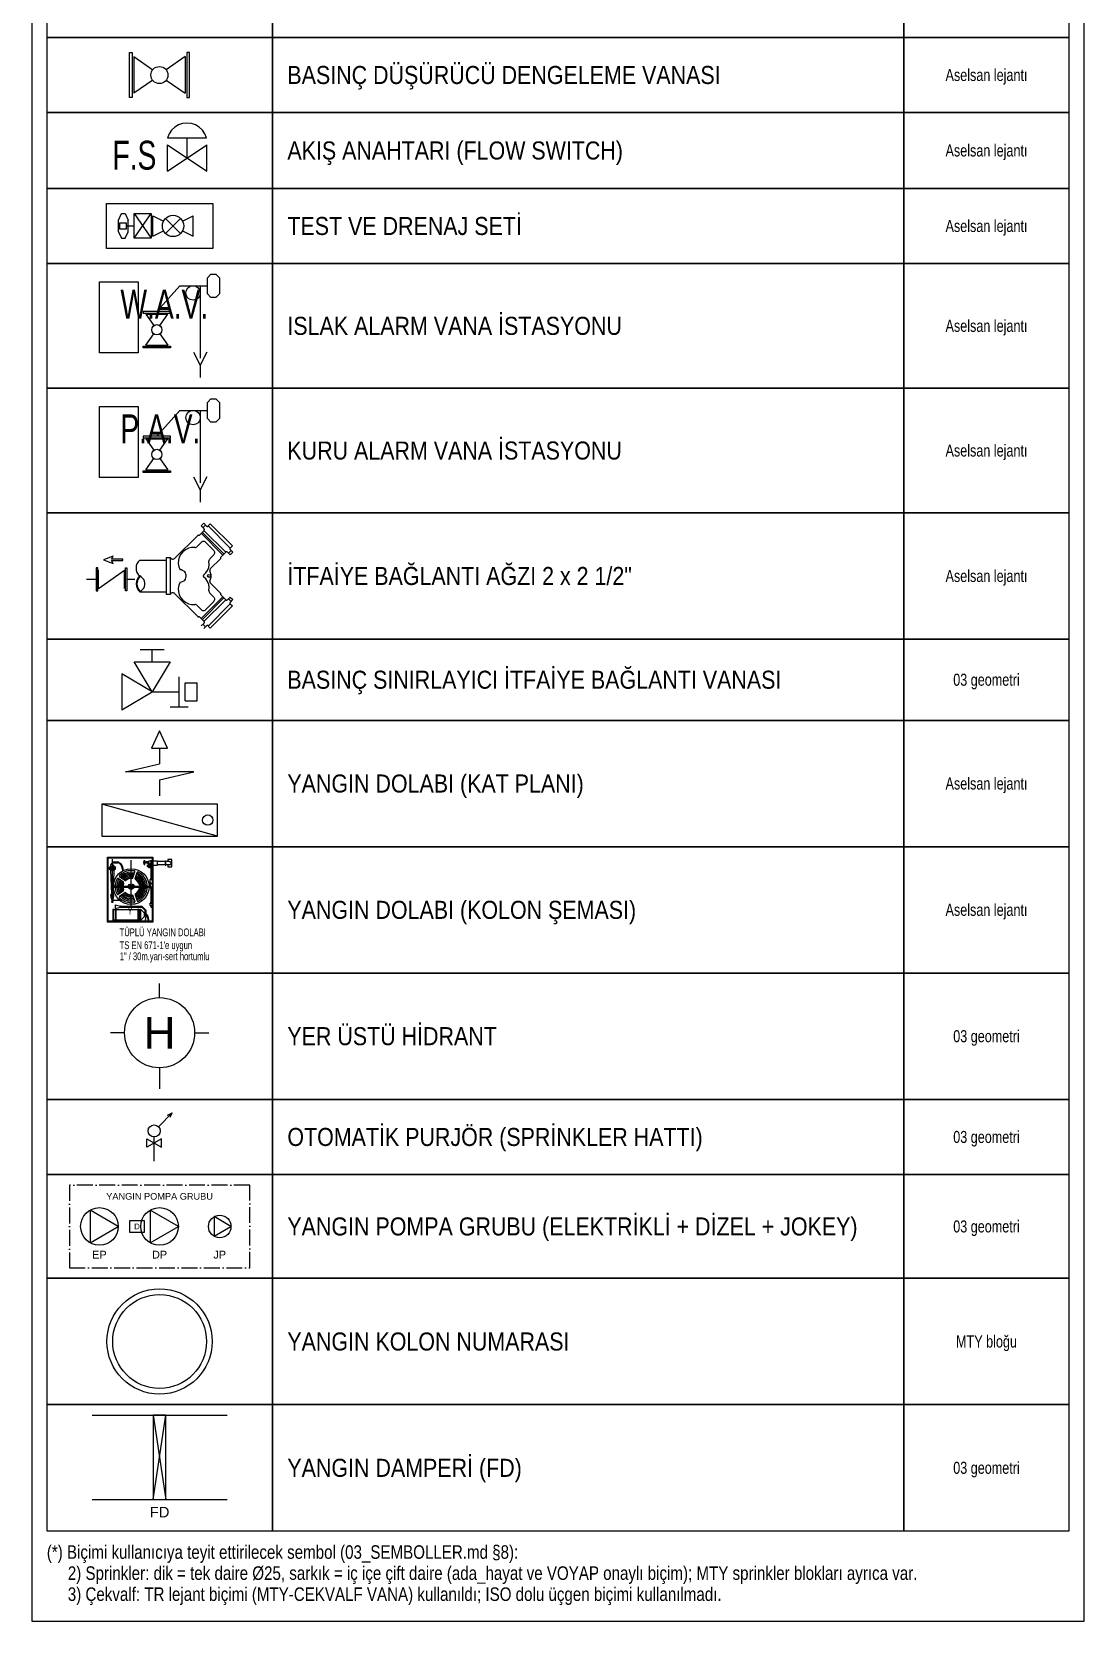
# Model space of a CAD drawing. Header units: centimetres. Extents: x 0 to 3740, y -4063 to 107.
# Drawn here: x 1520 to 2220, y -2149 to -1093 of the extents above; entities that cross this region are included whole.
import ezdxf
from ezdxf.enums import TextEntityAlignment as Align

# ---------------------------------------------------------------- set-up
doc = ezdxf.new("R2010")
doc.units = ezdxf.units.CM
doc.linetypes.add('DASHDOT', pattern=[3.556, 2.54, -0.508, 0, -0.508])
for name, color, linetype in [('MTY-PISSU-KOLONNO', 211, 'Continuous'), ('ROTAS-LEJANT-CERCEVE', 7, 'Continuous'), ('ROTAS-LEJANT-YAZI', 7, 'Continuous'), ('ROTAS-YANGIN-SEMBOL', 10, 'Continuous')]:
    doc.layers.add(name, color=color, linetype=linetype)
doc.styles.add('ANOTATIVO', font='arial.ttf')
doc.styles.add('ROTAS', font='arial.ttf')

# ---------------------------------------------------------------- blocks, each defined once
blk = doc.blocks.new('ROTAS-BDV-YANGIN')
for p, q in [((-8.54, 6.09), (-2.29, 1.74)), ((-8.54, 6.09), (-8.54, -6.06)), ((8.54, 6.09), (2.22, 1.68)), ((8.54, 6.09), (8.54, -6.06)), ((-2.29, -1.77), (-8.54, -6.06)), ((2.22, -1.72), (8.54, -6.06))]:
    blk.add_line(p, q)
for points in [[(-9.11, -7.5), (-10, -7.5), (-10, 7.5), (-9.11, 7.5), (-9.11, -7.5)], [(9.11, -7.5), (10, -7.5), (10, 7.5), (9.11, 7.5), (9.11, -7.5)]]:
    blk.add_lwpolyline(points)
blk.add_circle((-0.06, -0.02), 2.84)
at = {"style": 'ROTAS'}
blk.add_attdef('NO', text='', height=6, dxfattribs=at).set_placement((0, 10.5), align=Align.BOTTOM_CENTER)
blk = doc.blocks.new('ROTAS-AKIS-ANAHTARI')
for p, q in [((-6.54, 3.08), (6.47, 3.08)), ((-6.5, -8), (-6.5, 0.8)), ((-6.5, 0.8), (6.54, -8)), ((-6.5, -8), (6.54, 0.8)), ((0.02, -3.6), (0.02, 3.08)), ((6.54, -8), (6.54, 0.8))]:
    blk.add_line(p, q)
blk.add_lwpolyline([(6.47, 3.08), (5.93, 4.43), (5.11, 5.63), (4.05, 6.63), (2.8, 7.38), (1.42, 7.85), (-0.03, 8), (-1.48, 7.85), (-2.86, 7.38), (-4.11, 6.63), (-5.17, 5.63), (-5.99, 4.43), (-6.54, 3.08)])
at = {"style": 'ROTAS', "width": 0.7}
blk.add_text('F.S', height=9.6, dxfattribs=at).set_placement((-24.83, -7.46))
at = {"style": 'ROTAS'}
blk.add_attdef('NO', text='', height=6, dxfattribs=at).set_placement((0, 11), align=Align.BOTTOM_CENTER)
blk = doc.blocks.new('ROTAS-TEST-DRENAJ')
for p, q in [((-13.69, 1.91), (-12.71, 4.1)), ((-11.41, 4.1), (-10.43, 1.91)), ((-10.95, 0), (-8.45, 0)), ((-8.45, 4.1), (-2.75, -4.1)), ((-8.45, -4.1), (-2.75, 4.1)), ((-8.45, 4.1), (-2.75, -4.1)), ((-8.45, -4.1), (-2.75, 4.1)), ((-2.75, 0), (-2.23, 0)), ((-2.23, 3.36), (1.32, 1.59)), ((-2.23, -3.36), (-2.23, 3.36)), ((1.98, -2.51), (7, 2.51)), ((1.98, 2.51), (7, -2.51)), ((7.67, 1.59), (11.21, 3.36)), ((11.21, -3.36), (11.21, 3.36)), ((-13.69, -1.91), (-12.71, -4.1)), ((-11.41, -4.1), (-10.43, -1.91)), ((-2.23, -3.36), (1.32, -1.59)), ((7.67, -1.59), (11.21, -3.36))]:
    blk.add_line(p, q)
for points in [[(-17.7, -7.5), (-17.7, 7.5), (17.7, 7.5), (17.7, -7.5), (-17.7, -7.5)], [(-13.69, -1.91), (-13.69, 1.91)], [(-10.95, -0.94), (-10.95, 0.94), (-13.3, 0.94), (-13.3, -0.94), (-10.95, -0.94)], [(-12.71, 4.1), (-11.41, 4.1)], [(-10.43, -1.91), (-10.43, 1.91)], [(-8.45, -4.1), (-8.45, 4.1), (-2.75, 4.1), (-2.75, -4.1), (-8.45, -4.1)], [(-12.71, -4.1), (-11.41, -4.1)]]:
    blk.add_lwpolyline(points)
blk.add_circle((4.49, 0), 3.55)
at = {"style": 'ROTAS'}
blk.add_attdef('NO', text='', height=6, dxfattribs=at).set_placement((0, 10.5), align=Align.BOTTOM_CENTER)
blk = doc.blocks.new('ROTAS-ISLAK-ALARM')
for p, q in [((-0.92, 4.74), (6.69, 13.33)), ((6.69, 13.33), (13.49, 13.33)), ((13.49, 13.33), (13.49, -10.69)), ((13.49, 13.33), (15.89, 13.33)), ((-4.58, 3.86), (-1.93, 0.07)), ((-4.58, 3.86), (2.71, 3.86)), ((0.11, 0.07), (2.71, 3.86)), ((-4.58, -6.39), (-1.96, -2.64)), ((0.14, -2.64), (2.71, -6.39)), ((-4.58, -6.39), (2.71, -6.39)), ((11.25, -8.71), (13.49, -13.09)), ((15.72, -8.71), (13.49, -13.09)), ((13.49, -13.09), (13.49, -17.21))]:
    blk.add_line(p, q)
for points in [[(17.09, 17.21), (18.76, 17.21), (19.96, 16.01), (19.96, 10.65), (18.76, 9.45), (17.09, 9.45), (15.89, 10.65), (15.89, 16.01), (17.09, 17.21)], [(-19.96, 14.61), (-7.13, 14.61), (-7.13, -8.92), (-19.96, -8.92), (-19.96, 14.61)], [(3.58, 4.2), (3.58, 4.74), (-5.42, 4.74), (-5.42, 4.2), (3.58, 4.2)], [(3.58, -6.73), (3.58, -7.26), (-5.42, -7.26), (-5.42, -6.73), (3.58, -6.73)]]:
    blk.add_lwpolyline(points)
for centre, radius in [((11.14, 10.95), 2.4), ((-0.91, -1.3), 1.7)]:
    blk.add_circle(centre, radius)
at = {"style": 'ROTAS', "width": 0.7}
blk.add_text('W.A.V.', height=9.6, dxfattribs=at).set_placement((-13.03, 2.41))
at = {"style": 'ROTAS'}
blk.add_attdef('NO', text='', height=6, dxfattribs=at).set_placement((0, 20.21), align=Align.BOTTOM_CENTER)
blk = doc.blocks.new('ROTAS-KURU-ALARM')
for p, q in [((-0.92, 4.74), (6.69, 13.33)), ((6.69, 13.33), (13.49, 13.33)), ((13.49, 13.33), (13.49, -10.69)), ((13.49, 13.33), (15.89, 13.33)), ((-4.58, 3.86), (-1.93, 0.07)), ((-4.58, 3.86), (2.71, 3.86)), ((0.11, 0.07), (2.71, 3.86)), ((-4.58, -6.39), (-1.96, -2.64)), ((0.14, -2.64), (2.71, -6.39)), ((-4.58, -6.39), (2.71, -6.39)), ((11.25, -8.71), (13.49, -13.09)), ((15.72, -8.71), (13.49, -13.09)), ((13.49, -13.09), (13.49, -17.21))]:
    blk.add_line(p, q)
for points in [[(17.09, 17.21), (18.76, 17.21), (19.96, 16.01), (19.96, 10.65), (18.76, 9.45), (17.09, 9.45), (15.89, 10.65), (15.89, 16.01), (17.09, 17.21)], [(-19.96, 14.61), (-7.13, 14.61), (-7.13, -8.92), (-19.96, -8.92), (-19.96, 14.61)], [(3.58, 4.2), (3.58, 4.74), (-5.42, 4.74), (-5.42, 4.2), (3.58, 4.2)], [(3.58, -6.73), (3.58, -7.26), (-5.42, -7.26), (-5.42, -6.73), (3.58, -6.73)]]:
    blk.add_lwpolyline(points)
for centre, radius in [((11.14, 10.95), 2.4), ((-0.91, -1.3), 1.7)]:
    blk.add_circle(centre, radius)
at = {"style": 'ROTAS', "width": 0.7}
blk.add_text('P.A.V.', height=9.6, dxfattribs=at).set_placement((-13.03, 2.41))
at = {"style": 'ROTAS'}
blk.add_attdef('NO', text='', height=6, dxfattribs=at).set_placement((0, 20.21), align=Align.BOTTOM_CENTER)
blk = doc.blocks.new('ROTAS-ITFAIYE-AGZI')
for p, q in [((16.43, 19.72), (17.46, 20.75)), ((16.43, 19.72), (17.53, 18.62)), ((17.12, 19.03), (18.15, 20.06)), ((17.46, 20.75), (18.56, 19.65)), ((19.21, 19.65), (19.23, 19.67)), ((6.04, 7), (15.04, 16)), ((14.83, 11.61), (16.51, 13.29)), ((15.21, 16.07), (15.54, 16.07)), ((15.71, 16.14), (17.53, 17.96)), ((16.37, 16.8), (24.93, 8.24)), ((16.8, 17.23), (25.36, 8.67)), ((17.51, 17.94), (25.96, 9.5)), ((18.14, 13.29), (21.42, 10.01)), ((4.16, 7.31), (4.29, 7.13)), ((19.8, 6.76), (21.42, 8.38)), ((20.09, 2.88), (24.13, 6.92)), ((24.2, 7.08), (24.2, 7.42)), ((24.27, 7.58), (26.09, 9.4)), ((26.74, 9.4), (27.84, 8.3)), ((27.16, 8.99), (28.18, 10.02)), ((27.77, 11.09), (27.79, 11.11)), ((27.77, 10.43), (28.87, 9.33)), ((27.84, 8.3), (28.87, 9.33)), ((-24.06, -4.97), (-24.06, 2.34)), ((-13.78, -4.97), (-13.78, 2.34)), ((-7.82, 6.2), (2.7, 6.2)), ((-28.87, -1.3), (-24.94, -1.3)), ((-12.9, -1.3), (-9.79, -1.3)), ((-7.82, -6.2), (2.7, -6.2)), ((20.09, -2.88), (24.13, -6.92)), ((4.16, -7.31), (4.29, -7.13)), ((6.04, -7), (15.05, -16)), ((14.83, -11.61), (16.51, -13.29)), ((16.37, -16.8), (24.93, -8.24)), ((16.8, -17.23), (25.36, -8.67)), ((17.51, -17.94), (25.96, -9.5)), ((18.14, -13.29), (21.42, -10.01)), ((19.8, -6.76), (21.42, -8.38)), ((24.2, -7.42), (24.2, -7.08)), ((24.27, -7.58), (26.09, -9.4)), ((26.74, -9.4), (27.84, -8.3)), ((27.16, -8.99), (28.19, -10.02)), ((27.77, -10.43), (28.87, -9.33)), ((27.77, -11.09), (27.79, -11.11)), ((27.84, -8.3), (28.87, -9.33)), ((15.21, -16.07), (15.54, -16.07)), ((15.71, -16.14), (17.53, -17.96)), ((16.43, -19.72), (17.53, -18.62)), ((17.12, -19.03), (18.15, -20.06)), ((17.46, -20.75), (18.56, -19.65)), ((19.22, -19.65), (19.24, -19.67))]:
    blk.add_line(p, q)
for points in [[(18.56, 19.65), (18.64, 19.58), (18.73, 19.54), (18.84, 19.51), (18.94, 19.51), (19.04, 19.54), (19.13, 19.58), (19.21, 19.65)], [(19.14, 19.76), (27.89, 11.01), (28.71, 11.83), (19.95, 20.58), (19.14, 19.76)], [(15.21, 16.07), (15.16, 16.07), (15.12, 16.05), (15.08, 16.03), (15.04, 16)], [(15.54, 16.07), (15.59, 16.08), (15.63, 16.09), (15.67, 16.11), (15.71, 16.14)], [(18.14, 13.29), (17.94, 13.45), (17.7, 13.56), (17.45, 13.62), (17.19, 13.62), (16.94, 13.56), (16.71, 13.45), (16.51, 13.29)], [(17.53, 17.96), (17.6, 18.04), (17.64, 18.14), (17.66, 18.24), (17.66, 18.34), (17.64, 18.44), (17.6, 18.54), (17.53, 18.62)], [(-22.16, 6.34), (-18.25, 4.9), (-19, 6.04), (-14.48, 6.04), (-14.48, 6.64), (-19, 6.64), (-18.25, 7.79), (-22.16, 6.34)], [(2.7, -7.31), (2.7, 7.31), (4.16, 7.31), (4.16, -7.31), (2.7, -7.31)], [(4.29, 7.13), (4.46, 6.95), (4.66, 6.81), (4.89, 6.71), (5.13, 6.66), (5.38, 6.67), (5.62, 6.73), (5.84, 6.84), (6.04, 7)], [(13.92, 11.28), (12.63, 11.24), (11.37, 10.93), (10.21, 10.36), (9.2, 9.56), (8.37, 8.56), (7.78, 7.42), (7.45, 6.17), (7.38, 4.88), (7.59, 3.6), (8.07, 2.4)], [(13.92, 11.28), (14.17, 11.28), (14.41, 11.34), (14.63, 11.45), (14.83, 11.61)], [(19.8, 6.76), (19.63, 6.54), (19.51, 6.29), (19.46, 6.01), (19.48, 5.73)], [(21.42, 8.38), (21.58, 8.58), (21.69, 8.81), (21.75, 9.07), (21.75, 9.33), (21.69, 9.58), (21.58, 9.81), (21.42, 10.01)], [(24.13, 6.92), (24.16, 6.95), (24.18, 6.99), (24.19, 7.04), (24.2, 7.08)], [(24.27, 7.58), (24.24, 7.55), (24.22, 7.51), (24.2, 7.46), (24.2, 7.42)], [(26.74, 9.4), (26.66, 9.47), (26.57, 9.51), (26.47, 9.54), (26.36, 9.54), (26.26, 9.51), (26.17, 9.47), (26.09, 9.4)], [(27.77, 11.09), (27.71, 11.01), (27.66, 10.91), (27.64, 10.81), (27.64, 10.71), (27.66, 10.61), (27.71, 10.51), (27.77, 10.43)], [(-24.4, 3.21), (-24.94, 3.21), (-24.94, -5.82), (-24.4, -5.82), (-24.4, 3.21)], [(-24.06, -4.97), (-13.78, 2.34)], [(-13.44, 3.21), (-12.9, 3.21), (-12.9, -5.82), (-13.44, -5.82), (-13.44, 3.21)], [(-7.82, 6.2), (-8.44, 5.57), (-8.9, 4.81), (-9.19, 3.98), (-9.29, 3.1), (-9.19, 2.22), (-8.9, 1.38), (-8.44, 0.63), (-7.82, 0)], [(8.13, -2.4), (8.63, -2.35), (9.1, -2.19), (9.54, -1.94), (9.91, -1.61), (10.21, -1.2), (10.41, -0.74), (10.51, -0.25), (10.51, 0.25), (10.41, 0.74), (10.21, 1.2), (9.91, 1.61), (9.54, 1.94), (9.1, 2.19), (8.63, 2.35), (8.13, 2.4)], [(17.38, 0.35), (17.31, 0.28), (17.26, 0.2), (17.22, 0.1), (17.21, 0), (17.22, -0.1), (17.26, -0.2), (17.31, -0.28), (17.38, -0.35)], [(17.38, 0.35), (18.27, 1.18), (18.95, 2.19), (19.39, 3.32), (19.57, 4.52), (19.48, 5.73)], [(20.09, 2.88), (19.96, 2.72), (19.85, 2.53), (19.78, 2.34), (19.75, 2.13)], [(19.75, 2.13), (19.75, 2.1), (19.76, 2.07), (19.77, 2.03), (19.78, 2.01)], [(19.78, -2), (20.11, -1.24), (20.28, -0.42), (20.28, 0.42), (20.11, 1.24), (19.78, 2.01)], [(-7.82, 0), (-8.4, -0.65), (-8.84, -1.4), (-9.11, -2.23), (-9.2, -3.1), (-9.11, -3.97), (-8.84, -4.8), (-8.4, -5.55), (-7.82, -6.2)], [(-7.6, -0.11), (-8.17, -0.73), (-8.61, -1.46), (-8.88, -2.26), (-8.97, -3.1), (-8.88, -3.94), (-8.61, -4.75), (-8.17, -5.47), (-7.6, -6.09)], [(-7.82, -6.2), (-7.21, -5.85), (-6.68, -5.37), (-6.26, -4.8), (-5.97, -4.15), (-5.82, -3.46), (-5.82, -2.75), (-5.97, -2.05), (-6.26, -1.4), (-6.68, -0.83), (-7.21, -0.35), (-7.82, 0)], [(8.07, -2.4), (7.59, -3.6), (7.38, -4.88), (7.45, -6.17), (7.78, -7.42), (8.38, -8.57), (9.2, -9.56), (10.21, -10.36), (11.37, -10.93), (12.63, -11.24), (13.92, -11.28)], [(19.48, -5.73), (19.57, -4.52), (19.39, -3.32), (18.95, -2.19), (18.27, -1.18), (17.38, -0.35)], [(19.48, -5.73), (19.46, -6.01), (19.51, -6.29), (19.63, -6.54), (19.8, -6.76)], [(19.48, -5.73), (19.46, -6.01), (19.51, -6.29), (19.63, -6.54), (19.8, -6.76)], [(19.78, -2), (19.77, -2.03), (19.76, -2.07), (19.75, -2.1), (19.75, -2.13)], [(19.75, -2.13), (19.78, -2.34), (19.85, -2.53), (19.96, -2.72), (20.09, -2.88)], [(6.04, -7), (5.84, -6.84), (5.62, -6.73), (5.38, -6.67), (5.13, -6.66), (4.89, -6.71), (4.66, -6.81), (4.46, -6.95), (4.29, -7.13)], [(14.83, -11.61), (14.64, -11.45), (14.41, -11.34), (14.17, -11.28), (13.92, -11.28)], [(19.14, -19.76), (27.89, -11.01), (28.71, -11.83), (19.95, -20.58), (19.14, -19.76)], [(21.42, -10.01), (21.58, -9.81), (21.69, -9.58), (21.75, -9.32), (21.75, -9.07), (21.69, -8.81), (21.58, -8.58), (21.42, -8.38)], [(24.2, -7.08), (24.19, -7.04), (24.18, -6.99), (24.16, -6.95), (24.13, -6.92)], [(24.2, -7.42), (24.2, -7.46), (24.22, -7.5), (24.24, -7.54), (24.27, -7.58)], [(26.09, -9.4), (26.17, -9.47), (26.26, -9.51), (26.37, -9.54), (26.47, -9.54), (26.57, -9.51), (26.66, -9.47), (26.74, -9.4)], [(27.77, -10.43), (27.71, -10.51), (27.66, -10.61), (27.64, -10.71), (27.64, -10.81), (27.66, -10.91), (27.71, -11.01), (27.77, -11.09)], [(15.05, -16), (15.08, -16.03), (15.12, -16.05), (15.16, -16.07), (15.21, -16.07)], [(15.71, -16.14), (15.67, -16.11), (15.63, -16.09), (15.59, -16.08), (15.54, -16.07)], [(16.51, -13.29), (16.71, -13.45), (16.94, -13.56), (17.2, -13.62), (17.45, -13.62), (17.71, -13.56), (17.94, -13.45), (18.14, -13.29)], [(17.53, -18.62), (17.6, -18.54), (17.64, -18.44), (17.66, -18.34), (17.66, -18.24), (17.64, -18.14), (17.6, -18.04), (17.53, -17.96)], [(19.22, -19.65), (19.13, -19.58), (19.04, -19.54), (18.94, -19.51), (18.84, -19.51), (18.74, -19.54), (18.64, -19.58), (18.56, -19.65)]]:
    blk.add_lwpolyline(points)
blk.add_circle((19.51, 0), 0.553)
at = {"style": 'ROTAS'}
blk.add_attdef('NO', text='', height=6, dxfattribs=at).set_placement((0, 23.75), align=Align.BOTTOM_CENTER)
blk = doc.blocks.new('ROTAS-ITFAIYE-VANASI')
for p, q in [((-4, 14), (4, 14)), ((0, 10), (0, 14)), ((0, 0), (9, 0)), ((9, -5), (9, 5)), ((11, 3), (15, 3)), ((11, -3), (11, 3)), ((15, -3), (15, 3)), ((6, -5), (12, -5)), ((11, -3), (15, -3))]:
    blk.add_line(p, q)
for points in [[(-10, 6), (-10, -6), (0, 0)], [(-6, 10), (6, 10), (0, 0)]]:
    blk.add_lwpolyline(points, close=True)
at = {"style": 'ROTAS'}
blk.add_attdef('NO', text='', height=6, dxfattribs=at).set_placement((0, 17), align=Align.BOTTOM_CENTER)
blk = doc.blocks.new('ROTAS-YANGIN-DOLABI-PLAN')
for p, q in [((0, 32.76), (-4.97, 22.04)), ((4.97, 22.04), (0, 32.76)), ((-4.97, 22.04), (4.97, 22.04)), ((0, 22.04), (0, 12.3)), ((-21.25, 7.3), (0, 12.3)), ((21.25, 7.3), (-21.25, 7.3)), ((0, 2.3), (21.25, 7.3)), ((0, 2.3), (0, -7.76)), ((36, -32.76), (-36, -12.76)), ((30, -22.76), (30, -22.76))]:
    blk.add_line(p, q)
for points in [[(-36, -12.76), (-36, -32.76), (36, -32.76), (36, -12.76), (-36, -12.76)], [(36, -32.76), (-36, -12.76), (-36, -32.76), (36, -32.76)]]:
    blk.add_lwpolyline(points)
blk.add_circle((30, -22.76), 3.25)
at = {"style": 'ROTAS'}
blk.add_attdef('NO', text='', height=6, dxfattribs=at).set_placement((0, 35.76), align=Align.BOTTOM_CENTER)
blk = doc.blocks.new('ROTAS-YANGIN-DOLABI-KOLON')
for p, q in [((-24.3, 19), (-25, 17.9)), ((-25, 17.9), (-19.9, 17.9)), ((-25, 16.8), (-25, 17.9)), ((-25, 17.4), (-19.9, 17.4)), ((-25, 16.8), (-19.9, 16.8)), ((-25, 16.8), (-25, 16.8)), ((-24.1, 15.8), (-24.6, 16.7)), ((-24.3, 19), (-20.6, 19)), ((-24.1, 15.8), (-20.9, 15.8)), ((-23.9, 19.8), (-23.9, 19)), ((-23.9, 15.8), (-23.1, -3.5)), ((-22.7, 17.9), (-22.7, 19)), ((-22.7, 15.8), (-22.7, 16.8)), ((-22.4, -11), (-22.4, 25)), ((-22.1, 17.9), (-22.1, 19)), ((-22.1, 15.8), (-22.1, 16.8)), ((-21.1, 15.8), (-21.7, -3.5)), ((-21.1, 19.4), (-21.1, 19)), ((-20.9, 22.7), (-18.1, 22.7)), ((-20.9, 22.1), (-18.1, 22.1)), ((-20.9, 22.1), (-20.9, 22.1)), ((-20.9, 15.8), (-20.3, 16.7)), ((-20.6, 19), (-19.9, 17.9)), ((-19.9, 16.8), (-19.9, 17.9)), ((-19.9, 16.8), (-19.9, 16.8)), ((-6.9, -14), (-6.9, 24.1)), ((-5.5, 9.7), (-3.9, 14.6)), ((-3.7, 9.1), (-2.1, 14)), ((3.5, 21.8), (3.5, 22.8)), ((3.8, 22.8), (3.5, 22.8)), ((3.8, 21.8), (3.5, 21.8)), ((3.8, 20.7), (3.8, 23.9)), ((3.8, 23.9), (4.2, 23.9)), ((3.8, 21.8), (3.8, 22.8)), ((3.8, 20.7), (4.2, 20.7)), ((4.2, 20.7), (4.2, 23.9)), ((4.5, 22.8), (4.2, 22.8)), ((4.5, 21.8), (4.2, 21.8)), ((4.5, 21.8), (4.5, 22.8)), ((5.2, 22.5), (4.5, 22.5)), ((5.2, 22), (4.5, 22)), ((5.5, 22.8), (5.2, 22.8)), ((5.2, 21.8), (5.2, 22.8)), ((5.5, 21.8), (5.2, 21.8)), ((5.5, 21.8), (5.5, 22.8)), ((6, 22.6), (5.5, 22.6)), ((6, 21.9), (5.5, 21.9)), ((6, 21.8), (6, 22.8)), ((6.6, 22.8), (6, 22.8)), ((6.6, 21.8), (6, 21.8)), ((6.4, 20.1), (6.6, 20.3)), ((6.4, 20.1), (8.7, 18.2)), ((6.4, 20.1), (6.4, 20.1)), ((6.4, 19.2), (6.5, 19.9)), ((6.4, 19.2), (7.9, 18)), ((6.5, 19), (6.6, 19.1)), ((6.6, 23), (7.9, 23)), ((6.6, 21.6), (6.6, 23)), ((6.6, 21.6), (7.7, 21.6)), ((6.6, 20.3), (9, 18.4)), ((6.7, 20.5), (6.9, 20.7)), ((6.7, 20.5), (9.1, 18.5)), ((6.7, 20.2), (6.9, 20.4)), ((7.6, 21), (6.9, 20.7)), ((6.9, 20.7), (9.3, 18.8)), ((7.1, 21.3), (7.1, 23.3)), ((7.1, 23.3), (7.7, 23.3)), ((7.1, 21.3), (7.7, 21.3)), ((7.1, 18.7), (7.5, 19.2)), ((7.3, 18.5), (7.7, 19)), ((7.4, 21.3), (7.4, 23.3)), ((7.6, 21), (9.4, 19.5)), ((7.7, 21.3), (7.7, 23.3)), ((7.7, 18.1), (7.7, 18.1)), ((7.9, 18), (8.5, 18.2)), ((8, 19.8), (8.4, 20.3)), ((8.2, 19.6), (8.6, 20.1)), ((8.7, 21.8), (8.7, 20.1)), ((8.7, 21.8), (10.3, 21.8)), ((8.7, 18.1), (9, 18.4)), ((8.7, 18.2), (8.7, 18.1)), ((8.8, 18.5), (8.9, 18.6)), ((9.1, 18.5), (9.3, 18.8)), ((9.3, 23.1), (9.8, 23.1)), ((9.3, 23.1), (9.3, 21.8)), ((9.4, 19.5), (9.3, 18.8)), ((9.3, 19.3), (9.3, 9)), ((9.8, 23.1), (9.8, 21.8)), ((9.8, 19.3), (9.8, 9)), ((10.1, 23), (9.9, 23)), ((10.1, 19.2), (10.1, 24.1)), ((10.1, 24.1), (10.3, 24.1)), ((10.3, 19.2), (10.1, 19.2)), ((10.3, 24.1), (10.3, 19.2)), ((10.3, 21.8), (10.3, 20.1)), ((21.1, 23), (14.8, 23)), ((21.1, 20.3), (14.8, 20.3)), ((24.7, 23), (21.7, 23)), ((24.7, 20.3), (21.7, 20.3)), ((-22.4, 2.8), (8.7, 2.8)), ((-22.4, 2), (8.7, 2)), ((-22.1, 2.4), (9.6, 2.4)), ((-13.3, 6), (-17.5, 9)), ((-12.2, 7.5), (-16.4, 10.5)), ((0.5, 3.3), (5.6, 3.3)), ((0.5, 1.5), (5.6, 1.5)), ((8.7, 3.5), (8.7, 8.2)), ((8.7, 3.5), (8.7, 1.8)), ((9.3, 1), (9.3, -10.6)), ((9.8, 1), (9.8, -10.6)), ((10.3, 8.2), (10.3, 1.8)), ((-23.7, -5.3), (-23.7, -4.8)), ((-23.7, -5.1), (-21.1, -5.1)), ((-23.5, -4.5), (-21.3, -4.5)), ((-23.5, -5.6), (-21.3, -5.6)), ((-23.4, -4), (-23.4, -3.7)), ((-23.4, -4), (-21.4, -4)), ((-23.4, -4), (-21.4, -4)), ((-23.4, -4.5), (-23.4, -4)), ((-23.4, -4.5), (-21.4, -4.5)), ((-23.4, -6.7), (-23.4, -5.6)), ((-23.4, -6.7), (-21.4, -6.7)), ((-23.4, -6.7), (-22.8, -9.3)), ((-23.1, -3.5), (-21.7, -3.5)), ((-22.8, -9.3), (-23.1, -10)), ((-23.1, -10), (-21.7, -10)), ((-23.1, -10), (-22.9, -10.4)), ((-22.9, -10.4), (-22, -10.4)), ((-22.8, -9.3), (-22, -9.3)), ((-22, -9.3), (-21.4, -6.7)), ((-21.7, -10), (-22, -9.3)), ((-22, -10.4), (-21.7, -10)), ((-21.9, -8.7), (-16.5, -8.7)), ((-21.4, -4), (-21.4, -3.7)), ((-21.4, -4.5), (-21.4, -4)), ((-21.4, -6.7), (-21.4, -5.6)), ((-21.1, -5.3), (-21.1, -4.8)), ((-20.2, -12.7), (-20.2, -15.5)), ((-20.2, -12.7), (-15.8, -13.6)), ((-13.3, -1.1), (-17.5, -4.2)), ((-12.2, -2.7), (-16.4, -5.7)), ((-5.7, -4.3), (-3.9, -9.7)), ((-3.7, -4.3), (-2.1, -9.2)), ((8.7, -13), (8.7, -11.3)), ((8.7, -13), (10.3, -13)), ((9.3, -13), (9.3, -14.5)), ((9.8, -13), (9.8, -14.5)), ((10.3, -13), (10.3, -11.3)), ((-20.2, -15.5), (-15.8, -14.6)), ((-15.8, -13.6), (-15.8, -14.6)), ((4, -21.3), (4, -20.2)), ((4, -20.2), (5.3, -20.2)), ((5.3, -21.3), (4, -21.3)), ((5.2, -20), (4.4, -20)), ((5.3, -20.2), (5.3, -21.3)), ((9.3, -14.5), (9.8, -14.5))]:
    blk.add_line(p, q)
for points in [[(10.9, 26.7), (10.9, -26.7), (-26.5, -26.7), (-26.5, 26.7), (10.9, 26.7)], [(10.3, 26.1), (10.3, -26.1), (-25.9, -26.1), (-25.9, 26.1), (10.3, 26.1)], [(-24.6, 16.7), (-24.7, 16.7), (-24.8, 16.8), (-24.9, 16.8), (-25, 16.8)], [(-20.9, 22.7), (-21.6, 22.5), (-22.3, 22.2), (-22.9, 21.8), (-23.4, 21.2), (-23.7, 20.5), (-23.9, 19.8)], [(-21.7, 21.9), (-21.9, 21.8), (-22, 21.7), (-22.2, 21.5), (-22.3, 21.4), (-22.3, 21.1), (-22.3, 20.9), (-22.3, 20.7), (-22.2, 20.5), (-22.1, 20.3), (-22, 20.2), (-21.8, 20.1), (-21.6, 20), (-21.4, 20)], [(-20.9, 22.1), (-21.1, 22.1), (-21.3, 22.1), (-21.5, 22), (-21.7, 21.9)], [(-21.1, 19.4), (-21.1, 19.5), (-21.1, 19.7), (-21.2, 19.8), (-21.3, 19.9), (-21.4, 20)], [(-19.9, 16.8), (-20, 16.8), (-20.1, 16.8), (-20.2, 16.7), (-20.3, 16.7)], [(-16.3, 21.8), (-16.7, 22.1), (-17.1, 22.4), (-17.6, 22.6), (-18.1, 22.7)], [(-16.6, 21.4), (-17, 21.7), (-17.3, 21.9), (-17.7, 22), (-18.1, 22.1)], [(-13.8, 15.4), (-14, 17.1), (-14.5, 18.7), (-15.4, 20.2), (-16.6, 21.4)], [(-4.4, 15.4), (-7, 15.7), (-9.7, 15.3), (-12.2, 14.5), (-14.5, 13.2), (-16.5, 11.5)], [(-13.2, 15.7), (-13.5, 17.4), (-14.1, 19.1), (-15, 20.6), (-16.3, 21.8)], [(-15.5, 10.6), (-15, 11.3), (-14.6, 12), (-14.3, 12.8), (-14, 13.5)], [(-15.1, 10.3), (-14.5, 11.1), (-14, 12), (-13.6, 12.9), (-13.4, 13.9)], [(-4.4, 13), (-6.7, 13.3), (-9.1, 13), (-11.3, 12.3), (-13.3, 11.1), (-15, 9.5)], [(-4.1, 14), (-6.7, 14.3), (-9.3, 14.1), (-11.8, 13.2), (-14.1, 11.9)], [(-3.9, 14.6), (-3.9, 14.7), (-3.9, 14.8), (-3.9, 15), (-4, 15.1), (-4, 15.2), (-4.1, 15.3), (-4.3, 15.4), (-4.4, 15.4)], [(5, 3.3), (4.5, 5.9), (3.5, 8.3), (1.9, 10.4), (0, 12.2), (-2.3, 13.4)], [(-1.2, 14.4), (-1.3, 14.4), (-1.5, 14.4), (-1.6, 14.4), (-1.7, 14.4), (-1.9, 14.3), (-2, 14.2), (-2.1, 14.1), (-2.1, 14)], [(6.3, 4.1), (5.7, 6.7), (4.6, 9.1), (3, 11.2), (1.1, 13), (-1.2, 14.4)], [(6.5, 19.9), (6.5, 19.9), (6.5, 20), (6.5, 20), (6.4, 20.1)], [(7.9, 20.7), (8, 20.8), (8, 20.9), (8.1, 21), (8.1, 21.1), (8.1, 21.2), (8, 21.3), (8, 21.4), (7.9, 21.5), (7.8, 21.6), (7.7, 21.6)], [(9.9, 23), (9.8, 23.2), (9.5, 23.3), (9.3, 23.4), (9, 23.5), (8.8, 23.5), (8.5, 23.4), (8.3, 23.3), (8, 23.2), (7.9, 23)], [(9.3, 21.1), (9.2, 21.2), (9.1, 21.3), (8.9, 21.4), (8.8, 21.5), (8.6, 21.5), (8.4, 21.4)], [(8.7, 18.2), (8.7, 18.2), (8.6, 18.2), (8.6, 18.2), (8.5, 18.2)], [(8.7, 20.1), (8.7, 19.9), (8.8, 19.8), (8.9, 19.6), (9, 19.5), (9.1, 19.4), (9.3, 19.3), (9.4, 19.3), (9.6, 19.3), (9.8, 19.3), (9.9, 19.4), (10.1, 19.5), (10.2, 19.6), (10.3, 19.8), (10.3, 19.9), (10.3, 20.1)], [(10.1, 21.4), (9.7, 21.1), (9.5, 20.7), (9.2, 20.2), (9.1, 19.8)], [(10.9, 23.2), (10.9, 20.1), (14.8, 20.1), (14.8, 23.2), (10.9, 23.2)], [(21.1, 23.2), (21.1, 20.1), (21.7, 20.1), (21.7, 23.2), (21.1, 23.2)], [(23.2, 20.3), (23.2, 18.7), (26.5, 18.7), (26.5, 24.6), (23.2, 24.6)], [(23.2, 24.6), (23.2, 23)], [(24.7, 20.3), (25, 20.4), (25.2, 20.5), (25.5, 20.7), (25.6, 20.9), (25.8, 21.1), (25.9, 21.4), (25.9, 21.7), (25.9, 21.9), (25.8, 22.2), (25.6, 22.4), (25.5, 22.6), (25.2, 22.8), (25, 22.9), (24.7, 23)], [(-18.5, 8.8), (-19.5, 6.3), (-20, 3.7), (-20, 1.1), (-19.5, -1.5), (-18.5, -3.9)], [(-17, 8.6), (-18.1, 6.3), (-18.7, 3.7), (-18.7, 1.1), (-18.1, -1.4), (-17, -3.8)], [(-17.5, 9), (-17.6, 9.1), (-17.8, 9.1), (-17.9, 9.1), (-18, 9.1), (-18.2, 9.1), (-18.3, 9), (-18.4, 8.9), (-18.5, 8.8)], [(-16.1, 8), (-17.1, 5.9), (-17.6, 3.6), (-17.6, 1.2), (-17.1, -1.1), (-16.1, -3.2)], [(-16.5, 11.5), (-16.6, 11.4), (-16.6, 11.3), (-16.7, 11.1), (-16.7, 11), (-16.6, 10.8), (-16.6, 10.7), (-16.5, 10.6), (-16.4, 10.5)], [(-15.3, 7.4), (-16.1, 5.5), (-16.6, 3.5), (-16.6, 1.4), (-16.1, -0.7), (-15.3, -2.6)], [(-15.5, 10.6), (-15.6, 10.5), (-15.7, 10.4), (-15.8, 10.3), (-15.9, 10.1)], [(-14.4, 6.7), (-15.1, 5.1), (-15.5, 3.3), (-15.5, 1.5), (-15.1, -0.3), (-14.4, -1.9)], [(-13.5, 6.1), (-14.2, 4.7), (-14.5, 3.2), (-14.5, 1.6), (-14.2, 0.1), (-13.5, -1.3)], [(-4.7, 12), (-6.8, 12.2), (-8.9, 12), (-10.9, 11.3), (-12.6, 10.3), (-14.2, 8.9)], [(-13.1, 5.2), (-13.6, 3.8), (-13.7, 2.4), (-13.6, 1), (-13.1, -0.3)], [(-5.1, 10.9), (-6.9, 11.1), (-8.7, 10.9), (-10.4, 10.4), (-12, 9.5), (-13.3, 8.3)], [(-13.1, 5.2), (-13.1, 5.3), (-13.1, 5.5), (-13.1, 5.6), (-13.1, 5.7), (-13.2, 5.9), (-13.3, 6)], [(-5.4, 9.9), (-6.9, 10.1), (-8.5, 9.9), (-9.9, 9.4), (-11.3, 8.6), (-12.4, 7.6)], [(-12.2, 7.5), (-12.1, 7.4), (-12, 7.4), (-11.8, 7.4), (-11.7, 7.4), (-11.5, 7.4), (-11.4, 7.5)], [(-6.2, 9.2), (-7.6, 9.2), (-9, 8.9), (-10.3, 8.3), (-11.4, 7.5)], [(-6.2, 9.2), (-6, 9.2), (-5.9, 9.3), (-5.8, 9.3), (-5.6, 9.4), (-5.5, 9.5), (-5.5, 9.7)], [(-3.7, 9.1), (-3.7, 9), (-3.7, 8.8), (-3.7, 8.7), (-3.6, 8.5), (-3.5, 8.4), (-3.4, 8.3)], [(0.7, 3.3), (0.4, 4.9), (-0.3, 6.3), (-1.2, 7.5), (-2.3, 8.5), (-3.6, 9.3)], [(-3.6, -4.5), (-2.3, -3.7), (-1.2, -2.7), (-0.3, -1.4), (0.4, 0), (0.7, 1.5)], [(-0.2, 3.9), (-0.6, 5.2), (-1.3, 6.4), (-2.3, 7.5), (-3.4, 8.3)], [(-3.4, -3.5), (-2.3, -2.7), (-1.3, -1.6), (-0.6, -0.4), (-0.2, 1)], [(1.8, 3.3), (1.4, 5.1), (0.7, 6.8), (-0.4, 8.2), (-1.7, 9.4), (-3.3, 10.4)], [(-3.3, -5.5), (-1.7, -4.6), (-0.4, -3.4), (0.7, -1.9), (1.4, -0.3), (1.8, 1.5)], [(2.9, 3.3), (2.4, 5.4), (1.6, 7.3), (0.4, 9), (-1.2, 10.3), (-3, 11.4)], [(-3, -6.6), (-1.2, -5.5), (0.4, -4.1), (1.6, -2.5), (2.4, -0.6), (2.9, 1.5)], [(3.9, 3.3), (3.5, 5.6), (2.5, 7.8), (1.2, 9.7), (-0.6, 11.3), (-2.6, 12.4)], [(-2.6, -7.6), (-0.6, -6.4), (1.2, -4.9), (2.5, -3), (3.5, -0.8), (3.9, 1.5)], [(-2.3, -8.6), (0, -7.3), (1.9, -5.6), (3.5, -3.5), (4.5, -1.1), (5, 1.5)], [(-1.2, -9.6), (1.1, -8.2), (3, -6.4), (4.6, -4.3), (5.7, -1.9), (6.3, 0.7)], [(-0.2, 3.9), (-0.1, 3.7), (-0.1, 3.6), (0.1, 3.5), (0.2, 3.4), (0.3, 3.4), (0.5, 3.3)], [(0.5, 1.5), (0.3, 1.5), (0.2, 1.4), (0.1, 1.3), (-0.1, 1.2), (-0.1, 1.1), (-0.2, 1)], [(5.6, 3.3), (5.8, 3.4), (5.9, 3.4), (6, 3.5), (6.1, 3.6), (6.2, 3.7), (6.2, 3.8), (6.3, 4), (6.3, 4.1)], [(6.3, 0.7), (6.3, 0.9), (6.2, 1), (6.2, 1.1), (6.1, 1.3), (6, 1.3), (5.9, 1.4), (5.8, 1.5), (5.6, 1.5)], [(10.3, 8.2), (10.3, 8.4), (10.3, 8.5), (10.2, 8.7), (10.1, 8.8), (9.9, 8.9), (9.8, 9), (9.6, 9), (9.4, 9), (9.3, 9), (9.1, 8.9), (9, 8.8), (8.9, 8.7), (8.8, 8.5), (8.7, 8.4), (8.7, 8.2)], [(8.7, 1.8), (8.7, 1.6), (8.8, 1.5), (8.9, 1.3), (9, 1.2), (9.1, 1.1), (9.3, 1), (9.4, 1), (9.6, 1), (9.8, 1), (9.9, 1.1), (10.1, 1.2), (10.2, 1.3), (10.3, 1.5), (10.3, 1.6), (10.3, 1.8)], [(-23.5, -4.5), (-23.5, -4.5), (-23.6, -4.6), (-23.6, -4.6), (-23.7, -4.6), (-23.7, -4.7), (-23.7, -4.7), (-23.7, -4.8)], [(-23.7, -5.3), (-23.7, -5.4), (-23.7, -5.4), (-23.7, -5.5), (-23.6, -5.5), (-23.6, -5.6), (-23.5, -5.6), (-23.5, -5.6)], [(-23.1, -3.5), (-23.2, -3.5), (-23.3, -3.5), (-23.3, -3.5), (-23.4, -3.6), (-23.4, -3.6), (-23.4, -3.7), (-23.4, -3.7)], [(-21.4, -3.7), (-21.4, -3.7), (-21.4, -3.6), (-21.5, -3.6), (-21.5, -3.5), (-21.6, -3.5), (-21.6, -3.5), (-21.7, -3.5)], [(-21.1, -4.8), (-21.1, -4.7), (-21.1, -4.7), (-21.1, -4.6), (-21.2, -4.6), (-21.2, -4.6), (-21.3, -4.5), (-21.3, -4.5)], [(-21.3, -5.6), (-21.3, -5.6), (-21.2, -5.6), (-21.2, -5.5), (-21.1, -5.5), (-21.1, -5.4), (-21.1, -5.4), (-21.1, -5.3)], [(-18.5, -3.9), (-18.4, -4.1), (-18.3, -4.2), (-18.2, -4.2), (-18, -4.3), (-17.9, -4.3), (-17.8, -4.3), (-17.6, -4.2), (-17.5, -4.2)], [(-16.4, -5.7), (-16.5, -5.8), (-16.6, -5.9), (-16.6, -6), (-16.7, -6.1), (-16.7, -6.3), (-16.6, -6.4), (-16.6, -6.6), (-16.5, -6.7)], [(-16.5, -6.7), (-14.5, -8.4), (-12.2, -9.7), (-9.7, -10.5), (-7, -10.8), (-4.4, -10.6)], [(-15.9, -5.3), (-14, -7.1), (-11.8, -8.4), (-9.3, -9.2), (-6.7, -9.5), (-4.1, -9.2)], [(-15, -4.7), (-13.3, -6.3), (-11.3, -7.5), (-9.1, -8.2), (-6.7, -8.4), (-4.4, -8.1)], [(-14.2, -4.1), (-12.6, -5.5), (-10.9, -6.5), (-8.9, -7.1), (-6.8, -7.4), (-4.7, -7.1)], [(-13.3, -1.1), (-13.2, -1), (-13.1, -0.9), (-13.1, -0.8), (-13.1, -0.6), (-13.1, -0.5), (-13.1, -0.3)], [(-13.3, -3.4), (-12, -4.6), (-10.4, -5.5), (-8.7, -6.1), (-6.9, -6.3), (-5.1, -6.1)], [(-12.4, -2.8), (-11.3, -3.8), (-9.9, -4.6), (-8.5, -5.1), (-6.9, -5.2), (-5.4, -5.1)], [(-11.4, -2.7), (-11.5, -2.6), (-11.7, -2.6), (-11.8, -2.5), (-12, -2.5), (-12.1, -2.6), (-12.2, -2.7)], [(-11.4, -2.7), (-10.1, -3.6), (-8.7, -4.2), (-7.2, -4.4), (-5.7, -4.3)], [(-4.4, -10.6), (-4.3, -10.6), (-4.1, -10.5), (-4, -10.4), (-4, -10.3), (-3.9, -10.2), (-3.9, -10), (-3.9, -9.9), (-3.9, -9.7)], [(-3.4, -3.5), (-3.5, -3.6), (-3.6, -3.7), (-3.7, -3.8), (-3.7, -4), (-3.7, -4.1), (-3.7, -4.3)], [(-2.1, -9.2), (-2.1, -9.3), (-2, -9.4), (-1.9, -9.5), (-1.7, -9.6), (-1.6, -9.6), (-1.5, -9.6), (-1.3, -9.6), (-1.2, -9.6)], [(10.3, -11.3), (10.3, -11.2), (10.3, -11), (10.2, -10.9), (10.1, -10.8), (9.9, -10.7), (9.8, -10.6), (9.6, -10.6), (9.4, -10.6), (9.3, -10.6), (9.1, -10.7), (9, -10.8), (8.9, -10.9), (8.8, -11), (8.7, -11.2), (8.7, -11.3)], [(-22, -16.4), (-22.1, -16.4), (-22.1, -25), (-22, -25)], [(-21.1, -16.3), (-22, -16.3), (-22, -25.1), (-21.1, -25.1), (-21.1, -16.3)], [(-21.1, -24.9), (1.3, -24.9), (4, -22.2), (4, -19.3), (1.3, -16.6), (-21.1, -16.6)], [(-19.8, -16.3), (-19.8, -25.2), (-19.7, -25.3), (-19.2, -25.3), (-19.2, -25.2), (-19.2, -16.3), (-19.2, -16.2), (-19.7, -16.2), (-19.8, -16.3)], [(-15.5, -13.5), (-15.5, -14.7), (-15.8, -14.7), (-15.8, -13.5), (-15.5, -13.5)], [(-15.5, -13.7), (1.8, -13.7), (5.2, -17.1), (5.2, -20.2)], [(-15.5, -14.5), (1.8, -14.5), (4.4, -17.1), (4.4, -20.2)], [(-1.4, -16.3), (-1.4, -25.2), (-1.3, -25.3), (-0.9, -25.3), (-0.8, -25.2), (-0.8, -16.3), (-0.9, -16.2), (-1.3, -16.2), (-1.4, -16.3)], [(0.8, -16.3), (0.8, -25.2), (0.7, -25.3), (0.2, -25.3), (0.2, -25.2), (0.2, -16.3), (0.2, -16.2), (0.7, -16.2), (0.8, -16.3)], [(4, -19.6), (4.4, -19.6), (4.4, -20.2)], [(4, -21.9), (4.4, -21.9), (4.4, -21.3)], [(5.3, -21.3), (4.5, -25.4), (4.6, -25.5), (4.8, -25.5), (4.8, -25.4), (5.5, -21.5)], [(4.8, -20.5), (4.6, -20.7), (4.6, -21.1)], [(5.3, -20.2), (5.7, -20.2), (6.5, -21.2), (7.4, -24.4), (7.4, -25.4), (7.4, -25.5), (7.2, -25.5), (7.1, -25.4), (7.1, -24.4), (6.4, -22.1)], [(6.4, -22.1), (5.3, -21.3)]]:
    blk.add_lwpolyline(points)
for centre, radius in [((-6.9, 2.4), 14.7), ((9.2, 20.1), 0.219), ((9.9, 20.1), 0.219), ((-6.9, 2.4), 2.31), ((-6.9, 2.4), 1.24), ((9.2, 8.2), 0.219), ((9.2, 1.8), 0.219), ((9.5, 5), 0.466), ((9.9, 8.2), 0.219), ((9.9, 1.8), 0.219), ((9.2, -11.4), 0.219), ((9.9, -11.4), 0.219), ((4.6, -20.7), 0.361)]:
    blk.add_circle(centre, radius)
at = {"style": 'ROTAS', "width": 0.7}
for s, height, p in [('Y', 6.72, (-10, -20.8)), ('TÜPLÜ YANGIN DOLABI', 6.4, (-16.4, -38.4)), ("TS EN 671-1'e uygun", 6.4, (-16.4, -49)), ('1" / 30m.yarı-sert hortumlu', 6.4, (-16.4, -58.1))]:
    blk.add_text(s, height=height, dxfattribs=at).set_placement(p)
at = {"style": 'ROTAS'}
blk.add_attdef('NO', text='', height=6, dxfattribs=at).set_placement((0, 29.7), align=Align.BOTTOM_CENTER)
blk = doc.blocks.new('ROTAS-HIDRANT')
for p, q in [((0, 12.5), (0, 17.5)), ((-12.5, 0), (-17.5, 0)), ((12.5, 0), (17.5, 0)), ((0, -12.5), (0, -20))]:
    blk.add_line(p, q)
blk.add_circle((0, 0), 12.5)
at = {"style": 'ROTAS'}
blk.add_text('H', height=11.25, dxfattribs=at).set_placement((0, 0), align=Align.MIDDLE_CENTER)
blk.add_attdef('NO', text='', height=6, dxfattribs=at).set_placement((0, 20.5), align=Align.BOTTOM_CENTER)
blk = doc.blocks.new('ROTAS-PURJOR-SPRINKLER')
for p, q in [((1.4, 11.4), (6, 16)), ((0, 0), (0, 8))]:
    blk.add_line(p, q)
blk.add_lwpolyline([(4.47, 15.26), (6, 16), (5.26, 14.47)])
blk.add_lwpolyline([(-2.4, 4.6), (-2.4, 7.4), (2.4, 4.6), (2.4, 7.4)], close=True)
blk.add_circle((0, 10), 2)
blk = doc.blocks.new('ROTAS-YANGIN-POMPA-SETI')
at = {"linetype": 'DASHDOT', "ltscale": 4}
blk.add_lwpolyline([(-57.6, -26.4), (57.6, -26.4), (57.6, 26.4), (-57.6, 26.4)], close=True, dxfattribs=at)
for points in [[(-26.4, 0), (-44.4, 10.392), (-44.4, -10.392)], [(12, 0), (-6, 10.392), (-6, -10.392)], [(-19.2, -3.6), (-9.6, -3.6), (-9.6, 3.6), (-19.2, 3.6)], [(45.6, 0), (34.8, 6.2352), (34.8, -6.2352)]]:
    blk.add_lwpolyline(points, close=True)
for centre, radius in [((-38.4, 0), 12), ((0, 0), 12), ((38.4, 0), 7.2)]:
    blk.add_circle(centre, radius)
at = {"style": 'ROTAS'}
for s, height, p in [('YANGIN POMPA GRUBU', 4.2, (0, 19.2)), ('D', 3.6, (-14.4, 0)), ('EP', 5, (-38.4, -18)), ('DP', 5, (0, -18)), ('JP', 5, (38.4, -18))]:
    blk.add_text(s, height=height, dxfattribs=at).set_placement(p, align=Align.MIDDLE_CENTER)
blk.add_attdef('NO', text='', height=6, dxfattribs=at).set_placement((0, 29.4), align=Align.BOTTOM_CENTER)
blk = doc.blocks.new('MTY-KOLON NO')
at = {"layer": 'MTY-PISSU-KOLONNO', "color": 1, "linetype": 'Continuous', "ltscale": 100}
blk.add_circle((0, 0), 27.5, dxfattribs=at)
at = {"layer": 'MTY-PISSU-KOLONNO', "color": 7, "linetype": 'Continuous', "ltscale": 100}
blk.add_circle((0, 0), 24.5, dxfattribs=at)
at = {"style": 'ANOTATIVO', "width": 0.65}
blk.add_attdef('K', text='', height=20, dxfattribs=at).set_placement((0, 0), align=Align.MIDDLE_CENTER)
blk = doc.blocks.new('ROTAS-YANGIN-DAMPERI')
for p, q in [((-32, 20), (32, 20)), ((-3, -20), (3, 20)), ((-3, 20), (3, -20)), ((-32, -20), (32, -20))]:
    blk.add_line(p, q)
blk.add_lwpolyline([(-3, -20), (3, -20), (3, 20), (-3, 20)], close=True)
at = {"style": 'ROTAS'}
blk.add_text('FD', height=5, dxfattribs=at).set_placement((0, -26), align=Align.MIDDLE_CENTER)

msp = doc.modelspace()

# ---------------------------------------------------------------- linework, layer by layer
at = {"layer": 'ROTAS-LEJANT-CERCEVE'}
for points in [[(1520, -2149.5), (2220, -2149.5), (2220, -80), (1520, -80)], [(1530, -1096.4), (1680, -1096.4), (1680, -1046.4), (1530, -1046.4)], [(1680, -1096.4), (2100, -1096.4), (2100, -1046.4), (1680, -1046.4)], [(2100, -1096.4), (2210, -1096.4), (2210, -1046.4), (2100, -1046.4)], [(1530, -1146.4), (1680, -1146.4), (1680, -1096.4), (1530, -1096.4)], [(1680, -1146.4), (2100, -1146.4), (2100, -1096.4), (1680, -1096.4)], [(2100, -1146.4), (2210, -1146.4), (2210, -1096.4), (2100, -1096.4)], [(1530, -1196.8), (1680, -1196.8), (1680, -1146.4), (1530, -1146.4)], [(1680, -1196.8), (2100, -1196.8), (2100, -1146.4), (1680, -1146.4)], [(2100, -1196.8), (2210, -1196.8), (2210, -1146.4), (2100, -1146.4)], [(1530, -1246.8), (1680, -1246.8), (1680, -1196.8), (1530, -1196.8)], [(1680, -1246.8), (2100, -1246.8), (2100, -1196.8), (1680, -1196.8)], [(2100, -1246.8), (2210, -1246.8), (2210, -1196.8), (2100, -1196.8)], [(1530, -1329.7), (1680, -1329.7), (1680, -1246.8), (1530, -1246.8)], [(1680, -1329.7), (2100, -1329.7), (2100, -1246.8), (1680, -1246.8)], [(2100, -1329.7), (2210, -1329.7), (2210, -1246.8), (2100, -1246.8)], [(1530, -1412.5), (1680, -1412.5), (1680, -1329.7), (1530, -1329.7)], [(1680, -1412.5), (2100, -1412.5), (2100, -1329.7), (1680, -1329.7)], [(2100, -1412.5), (2210, -1412.5), (2210, -1329.7), (2100, -1329.7)], [(1530, -1496.5), (1680, -1496.5), (1680, -1412.5), (1530, -1412.5)], [(1680, -1496.5), (2100, -1496.5), (2100, -1412.5), (1680, -1412.5)], [(2100, -1496.5), (2210, -1496.5), (2210, -1412.5), (2100, -1412.5)], [(1530, -1550.5), (1680, -1550.5), (1680, -1496.5), (1530, -1496.5)], [(1680, -1550.5), (2100, -1550.5), (2100, -1496.5), (1680, -1496.5)], [(2100, -1550.5), (2210, -1550.5), (2210, -1496.5), (2100, -1496.5)], [(1530, -1634.5), (1680, -1634.5), (1680, -1550.5), (1530, -1550.5)], [(1680, -1634.5), (2100, -1634.5), (2100, -1550.5), (1680, -1550.5)], [(2100, -1634.5), (2210, -1634.5), (2210, -1550.5), (2100, -1550.5)], [(1530, -1718.5), (1680, -1718.5), (1680, -1634.5), (1530, -1634.5)], [(1680, -1718.5), (2100, -1718.5), (2100, -1634.5), (1680, -1634.5)], [(2100, -1718.5), (2210, -1718.5), (2210, -1634.5), (2100, -1634.5)], [(1530, -1802.5), (1680, -1802.5), (1680, -1718.5), (1530, -1718.5)], [(1680, -1802.5), (2100, -1802.5), (2100, -1718.5), (1680, -1718.5)], [(2100, -1802.5), (2210, -1802.5), (2210, -1718.5), (2100, -1718.5)], [(1530, -1852.5), (1680, -1852.5), (1680, -1802.5), (1530, -1802.5)], [(1680, -1852.5), (2100, -1852.5), (2100, -1802.5), (1680, -1802.5)], [(2100, -1852.5), (2210, -1852.5), (2210, -1802.5), (2100, -1802.5)], [(1530, -1921.5), (1680, -1921.5), (1680, -1852.5), (1530, -1852.5)], [(1680, -1921.5), (2100, -1921.5), (2100, -1852.5), (1680, -1852.5)], [(2100, -1921.5), (2210, -1921.5), (2210, -1852.5), (2100, -1852.5)], [(1530, -2005.5), (1680, -2005.5), (1680, -1921.5), (1530, -1921.5)], [(1680, -2005.5), (2100, -2005.5), (2100, -1921.5), (1680, -1921.5)], [(2100, -2005.5), (2210, -2005.5), (2210, -1921.5), (2100, -1921.5)], [(1530, -2089.5), (1680, -2089.5), (1680, -2005.5), (1530, -2005.5)], [(1680, -2089.5), (2100, -2089.5), (2100, -2005.5), (1680, -2005.5)], [(2100, -2089.5), (2210, -2089.5), (2210, -2005.5), (2100, -2005.5)]]:
    msp.add_lwpolyline(points, close=True, dxfattribs=at)

# ---------------------------------------------------------------- block references
at = {"layer": 'ROTAS-YANGIN-SEMBOL'}
for name, p, xscale, yscale in [('ROTAS-BDV-YANGIN', (1605, -1121.4), 2, 2), ('ROTAS-AKIS-ANAHTARI', (1623.3, -1169.4), 2, 2), ('ROTAS-TEST-DRENAJ', (1605, -1221.8), 2, 2), ('ROTAS-ISLAK-ALARM', (1605, -1288.2), 2, 2), ('ROTAS-KURU-ALARM', (1605, -1371.1), 2, 2), ('ROTAS-ITFAIYE-AGZI', (1605, -1454.5), 1.6870772007605812, 1.6870772007605812), ('ROTAS-ITFAIYE-VANASI', (1600, -1531.5), 2, 2), ('ROTAS-YANGIN-DOLABI-PLAN', (1605, -1592.5), 1.0683217690007465, 1.0683217690007465), ('ROTAS-YANGIN-DOLABI-KOLON', (1591.7, -1663), 0.8084203203891871, 0.8084203203891871), ('ROTAS-HIDRANT', (1605, -1758.2), 1.8666666666666667, 1.8666666666666667), ('ROTAS-PURJOR-SPRINKLER', (1601.4, -1843.5), 2, 2), ('ROTAS-YANGIN-POMPA-SETI', (1605, -1887), 1.0416666666666665, 1.0416666666666665), ('MTY-KOLON NO', (1605, -1963.5), 1.2727272727272718, 1.2727272727272718), ('ROTAS-YANGIN-DAMPERI', (1605, -2040.5), 1.4020566001032995, 1.4020566001032995)]:
    msp.add_blockref(name, p, dxfattribs=dict(at, xscale=xscale, yscale=yscale))

# ---------------------------------------------------------------- texts
at = {"layer": 'ROTAS-LEJANT-YAZI', "style": 'ROTAS'}
for s, height, width, p in [('BASINÇ DÜŞÜRÜCÜ DENGELEME VANASI', 12, 0.85, (1690, -1121.4)), ('AKIŞ ANAHTARI (FLOW SWITCH)', 12, 0.85, (1690, -1171.6)), ('TEST VE DRENAJ SETİ', 12, 0.85, (1690, -1221.8)), ('ISLAK ALARM VANA İSTASYONU', 12, 0.85, (1690, -1288.2)), ('KURU ALARM VANA İSTASYONU', 12, 0.85, (1690, -1371.1)), ('İTFAİYE BAĞLANTI AĞZI 2 x 2 1/2"', 12, 0.85, (1690, -1454.5)), ('BASINÇ SINIRLAYICI İTFAİYE BAĞLANTI VANASI', 12, 0.85, (1690, -1523.5)), ('YANGIN DOLABI (KAT PLANI)', 12, 0.85, (1690, -1592.5)), ('YANGIN DOLABI (KOLON ŞEMASI)', 12, 0.85, (1690, -1676.5)), ('YER ÜSTÜ HİDRANT', 12, 0.85, (1690, -1760.5)), ('OTOMATİK PURJÖR (SPRİNKLER HATTI)', 12, 0.85, (1690, -1827.5)), ('YANGIN POMPA GRUBU (ELEKTRİKLİ + DİZEL + JOKEY)', 12, 0.85, (1690, -1887)), ('YANGIN KOLON NUMARASI', 12, 0.85, (1690, -1963.5)), ('YANGIN DAMPERİ (FD)', 12, 0.85, (1690, -2047.5)), ('(*) Biçimi kullanıcıya teyit ettirilecek sembol (03_SEMBOLLER.md §8):', 9, 0.8, (1530, -2103.5)), ('     2) Sprinkler: dik = tek daire Ø25, sarkık = iç içe çift daire (ada_hayat ve VOYAP onaylı biçim); MTY sprinkler blokları ayrıca var.', 9, 0.8, (1530, -2117.5)), ('     3) Çekvalf: TR lejant biçimi (MTY-CEKVALF VANA) kullanıldı; ISO dolu üçgen biçimi kullanılmadı.', 9, 0.8, (1530, -2131.5))]:
    msp.add_text(s, height=height, dxfattribs=dict(at, width=width)).set_placement(p, align=Align.MIDDLE_LEFT)
at = {"layer": 'ROTAS-LEJANT-YAZI', "style": 'ROTAS', "width": 0.75}
for s, p in [('Aselsan lejantı', (2155, -1121.4)), ('Aselsan lejantı', (2155, -1171.6)), ('Aselsan lejantı', (2155, -1221.8)), ('Aselsan lejantı', (2155, -1288.2)), ('Aselsan lejantı', (2155, -1371.1)), ('Aselsan lejantı', (2155, -1454.5)), ('03 geometri', (2155, -1523.5)), ('Aselsan lejantı', (2155, -1592.5)), ('Aselsan lejantı', (2155, -1676.5)), ('03 geometri', (2155, -1760.5)), ('03 geometri', (2155, -1827.5)), ('03 geometri', (2155, -1887)), ('MTY bloğu', (2155, -1963.5)), ('03 geometri', (2155, -2047.5))]:
    msp.add_text(s, height=8, dxfattribs=at).set_placement(p, align=Align.MIDDLE_CENTER)

doc.saveas('drawing.dxf')
